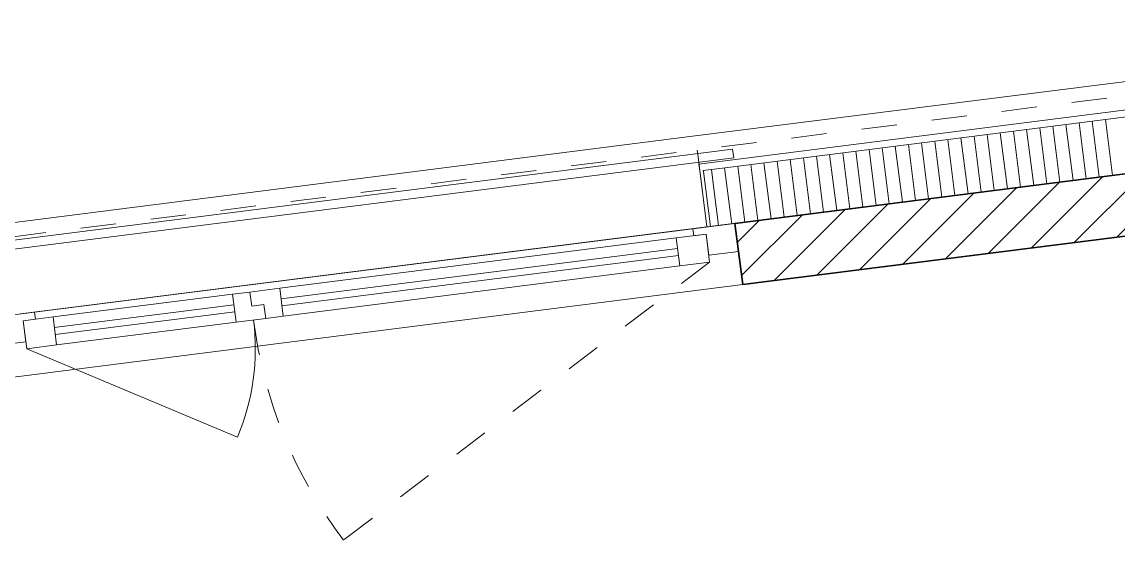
# Model space of a CAD drawing. Header units: metres. Extents: x 2713679.5 to 2713747.3, y 1226017.1 to 1226104.2.
# Drawn here: x 2713732.477 to 2713735.583, y 1226053.183 to 1226054.653 of the extents above; entities that cross this region are included whole.
import ezdxf

# ---------------------------------------------------------------- set-up
doc = ezdxf.new("R2010")
doc.units = ezdxf.units.M
doc.header["$MEASUREMENT"] = 0
doc.linetypes.add('Strich 2_1mm', pattern=[0.15, 0.1, -0.05])
doc.layers.add('plangrafiken', color=251, linetype='Continuous')
doc.layers.add('waende_stuetzen', color=250, linetype='Continuous')

msp = doc.modelspace()

# ---------------------------------------------------------------- linework, layer by layer
at = {"layer": 'plangrafiken', "color": 7, "linetype": 'Continuous', "lineweight": 13}
for p, q in [((2713734.4909, 1226054.2921), (2713732.3481, 1226054.0201)), ((2713734.4941, 1226054.2673), (2713734.4909, 1226054.2921)), ((2713732.3513, 1226053.9953), (2713734.4941, 1226054.2673))]:
    msp.add_line(p, q, dxfattribs=at)
at = {"layer": 'waende_stuetzen', "color": 7, "linetype": 'Continuous', "lineweight": 13}
for p, q in [((2713736.935, 1226054.6526), (2713734.3854, 1226054.3291)), ((2713736.9677, 1226054.3947), (2713734.4182, 1226054.0711)), ((2713732.441, 1226054.0823), (2713734.3854, 1226054.3291)), ((2713732.4738, 1226053.8244), (2713734.4182, 1226054.0711)), ((2713734.3785, 1226054.0661), (2713734.4975, 1226054.0812)), ((2713732.5134, 1226053.8294), (2713734.3785, 1226054.0661)), ((2713733.2079, 1226053.8974), (2713734.3314, 1226054.04)), ((2713734.3314, 1226054.04), (2713734.4157, 1226054.0507)), ((2713734.3415, 1226053.9606), (2713734.3314, 1226054.04)), ((2713734.381, 1226054.0463), (2713734.3785, 1226054.0661)), ((2713734.4157, 1226054.0507), (2713734.381, 1226054.0463)), ((2713734.4233, 1226053.9912), (2713734.4157, 1226054.0507)), ((2713734.4157, 1226054.0507), (2713734.4258, 1226053.9713)), ((2713733.2117, 1226053.8676), (2713734.3352, 1226054.0102)), ((2713734.3377, 1226053.9904), (2713733.2142, 1226053.8478)), ((2713734.5076, 1226054.0019), (2713734.4233, 1226053.9912)), ((2713734.3415, 1226053.9606), (2713733.218, 1226053.818)), ((2713734.4258, 1226053.9713), (2713734.3415, 1226053.9606)), ((2713734.5196, 1226053.9076), (2713732.4164, 1226053.6407)), ((2713733.074, 1226053.8804), (2713733.1236, 1226053.8867)), ((2713733.1236, 1226053.8867), (2713733.2079, 1226053.8974)), ((2713733.1236, 1226053.8867), (2713733.1286, 1226053.847)), ((2713733.2079, 1226053.8974), (2713733.218, 1226053.818)), ((2713732.5656, 1226053.8159), (2713733.074, 1226053.8804)), ((2713733.0841, 1226053.801), (2713733.074, 1226053.8804)), ((2713732.3944, 1226053.8143), (2713732.5134, 1226053.8294)), ((2713732.5134, 1226053.8294), (2713732.516, 1226053.8096)), ((2713732.5693, 1226053.7861), (2713733.0778, 1226053.8506)), ((2713733.0803, 1226053.8308), (2713732.5719, 1226053.7663)), ((2713733.1286, 1226053.847), (2713733.1633, 1226053.8514)), ((2713733.1633, 1226053.8514), (2713733.1684, 1226053.8117)), ((2713732.4812, 1226053.8052), (2713732.5656, 1226053.8159)), ((2713732.516, 1226053.8096), (2713732.4812, 1226053.8052)), ((2713732.4812, 1226053.8052), (2713732.4888, 1226053.7457)), ((2713732.4913, 1226053.7258), (2713732.4812, 1226053.8052)), ((2713732.5656, 1226053.8159), (2713732.5756, 1226053.7365)), ((2713733.0841, 1226053.801), (2713732.5756, 1226053.7365)), ((2713733.1684, 1226053.8117), (2713733.0841, 1226053.801)), ((2713733.218, 1226053.818), (2713733.1684, 1226053.8117)), ((2713732.4888, 1226053.7457), (2713732.4045, 1226053.735)), ((2713732.5756, 1226053.7365), (2713732.4913, 1226053.7258)), ((2713732.4913, 1226053.7258), (2713733.0884, 1226053.4752))]:
    msp.add_line(p, q, dxfattribs=at)
at = {"layer": 'waende_stuetzen', "color": 7, "linetype": 'Strich 2_1mm', "lineweight": 13}
for p, q in [((2713736.94, 1226054.613), (2713734.3905, 1226054.2894)), ((2713732.4461, 1226054.0426), (2713734.3905, 1226054.2894)), ((2713734.4258, 1226053.9713), (2713733.3888, 1226053.1832))]:
    msp.add_line(p, q, dxfattribs=at)
at = {"layer": 'waende_stuetzen', "color": 7, "linetype": 'Continuous', "lineweight": 18}
for p, q in [((2713736.9451, 1226054.5733), (2713734.3955, 1226054.2497)), ((2713736.8682, 1226054.5434), (2713734.4774, 1226054.2399)), ((2713734.3905, 1226054.2894), (2713734.393, 1226054.2696)), ((2713734.393, 1226054.2696), (2713734.4182, 1226054.0711)), ((2713734.3955, 1226054.2497), (2713734.398, 1226054.2299)), ((2713734.398, 1226054.2299), (2713734.4182, 1226054.0711)), ((2713734.4774, 1226054.2399), (2713734.4079, 1226054.2311)), ((2713734.4083, 1226054.2287), (2713734.4079, 1226054.2311)), ((2713734.4083, 1226054.2287), (2713734.4281, 1226054.0724)), ((2713734.4182, 1226054.0711), (2713734.4975, 1226054.0812)), ((2713734.4182, 1226054.0711), (2713734.4281, 1226054.0724)), ((2713734.4281, 1226054.0724), (2713734.4975, 1226054.0812))]:
    msp.add_line(p, q, dxfattribs=at)
at = {"layer": 'waende_stuetzen', "color": 7, "linetype": 'Continuous', "lineweight": 35}
for p, q in [((2713734.4975, 1226054.0812), (2713736.8884, 1226054.3846)), ((2713734.4975, 1226054.0812), (2713734.5076, 1226054.0019)), ((2713734.5196, 1226053.9076), (2713735.8291, 1226054.0738)), ((2713734.5076, 1226054.0019), (2713734.5196, 1226053.9076))]:
    msp.add_line(p, q, dxfattribs=at)
at = {"layer": 'waende_stuetzen', "color": 18, "linetype": 'Continuous', "lineweight": 0, "true_color": 0x000000}
for p, q in [((2713735.3611, 1226054.3521), (2713735.3812, 1226054.1934)), ((2713735.3983, 1226054.3568), (2713735.4184, 1226054.1981)), ((2713735.4355, 1226054.3615), (2713735.4556, 1226054.2028)), ((2713735.4727, 1226054.3663), (2713735.4928, 1226054.2075)), ((2713735.5099, 1226054.371), (2713735.53, 1226054.2123)), ((2713735.5471, 1226054.3757), (2713735.5672, 1226054.217)), ((2713735.1007, 1226054.319), (2713735.1208, 1226054.1603)), ((2713735.1379, 1226054.3238), (2713735.158, 1226054.165)), ((2713735.1751, 1226054.3285), (2713735.1952, 1226054.1698)), ((2713735.2123, 1226054.3332), (2713735.2324, 1226054.1745)), ((2713735.2495, 1226054.3379), (2713735.2696, 1226054.1792)), ((2713735.2867, 1226054.3427), (2713735.3068, 1226054.1839)), ((2713735.3239, 1226054.3474), (2713735.344, 1226054.1886)), ((2713734.8775, 1226054.2907), (2713734.8976, 1226054.132)), ((2713734.9147, 1226054.2954), (2713734.9348, 1226054.1367)), ((2713734.9519, 1226054.3002), (2713734.972, 1226054.1414)), ((2713734.9891, 1226054.3049), (2713735.0092, 1226054.1462)), ((2713735.0263, 1226054.3096), (2713735.0464, 1226054.1509)), ((2713735.0635, 1226054.3143), (2713735.0836, 1226054.1556)), ((2713734.6171, 1226054.2577), (2713734.6372, 1226054.0989)), ((2713734.6543, 1226054.2624), (2713734.6744, 1226054.1037)), ((2713734.6915, 1226054.2671), (2713734.7116, 1226054.1084)), ((2713734.7287, 1226054.2718), (2713734.7488, 1226054.1131)), ((2713734.7659, 1226054.2766), (2713734.786, 1226054.1178)), ((2713734.8031, 1226054.2813), (2713734.8232, 1226054.1225)), ((2713734.8403, 1226054.286), (2713734.8604, 1226054.1273)), ((2713734.4311, 1226054.2341), (2713734.438, 1226054.1796)), ((2713734.4683, 1226054.2388), (2713734.4858, 1226054.1006)), ((2713734.5055, 1226054.2435), (2713734.5256, 1226054.0848)), ((2713734.5427, 1226054.2482), (2713734.5628, 1226054.0895)), ((2713734.5799, 1226054.2529), (2713734.6, 1226054.0942)), ((2713735.4584, 1226054.0268), (2713735.6605, 1226054.2288)), ((2713735.5799, 1226054.0422), (2713735.7819, 1226054.2442)), ((2713735.2154, 1226053.9959), (2713735.4175, 1226054.198)), ((2713735.3369, 1226054.0113), (2713735.539, 1226054.2134)), ((2713734.438, 1226054.1796), (2713734.4512, 1226054.0753)), ((2713734.9725, 1226053.9651), (2713735.1745, 1226054.1671)), ((2713735.094, 1226053.9805), (2713735.296, 1226054.1826)), ((2713734.7295, 1226053.9343), (2713734.9316, 1226054.1363)), ((2713734.851, 1226053.9497), (2713735.053, 1226054.1517)), ((2713734.5163, 1226053.9332), (2713734.6886, 1226054.1055)), ((2713734.608, 1226053.9188), (2713734.8101, 1226054.1209)), ((2713734.4858, 1226054.1006), (2713734.4884, 1226054.0801)), ((2713734.5044, 1226054.0273), (2713734.5671, 1226054.09))]:
    msp.add_line(p, q, dxfattribs=at)
at = {"layer": 'waende_stuetzen', "color": 7, "linetype": 'Continuous', "lineweight": 13}
msp.add_arc((2713732.4913, 1226053.7258), 0.6475, 337.2326, 7.2326, dxfattribs=at)
at = {"layer": 'waende_stuetzen', "color": 7, "linetype": 'Strich 2_1mm', "lineweight": 13}
msp.add_arc((2713734.4258, 1226053.9713), 1.3025, 187.2326, 217.2326, dxfattribs=at)

doc.saveas('drawing.dxf')
